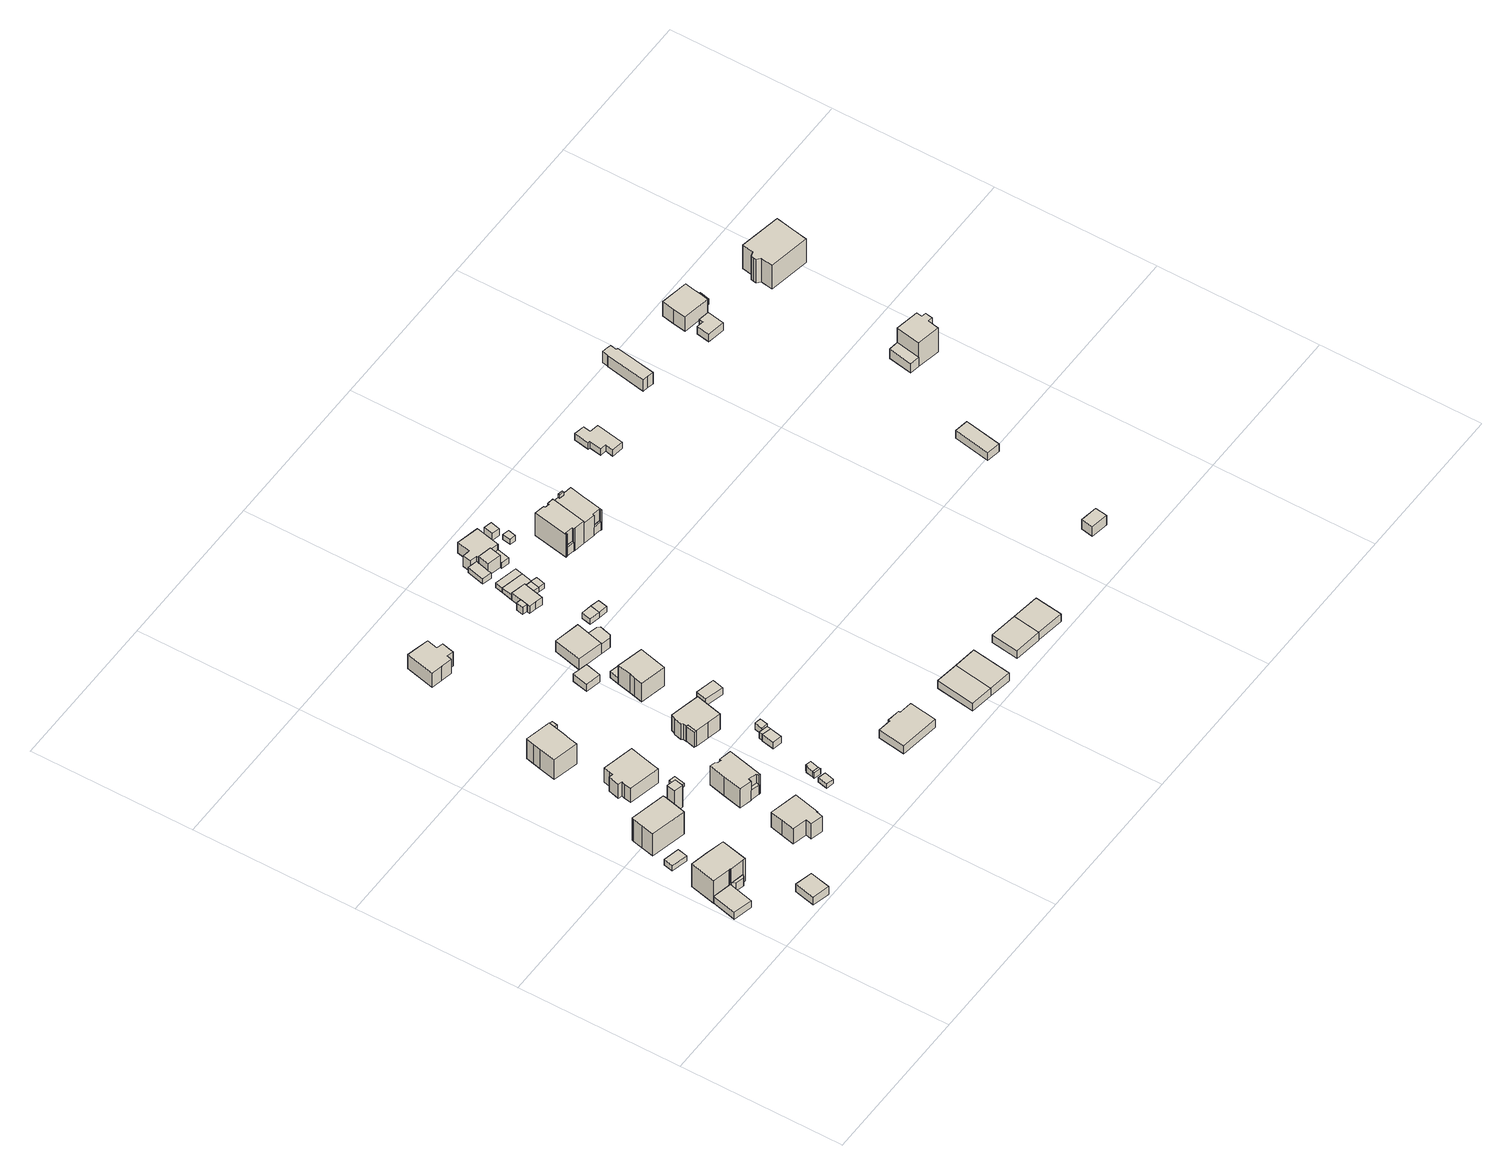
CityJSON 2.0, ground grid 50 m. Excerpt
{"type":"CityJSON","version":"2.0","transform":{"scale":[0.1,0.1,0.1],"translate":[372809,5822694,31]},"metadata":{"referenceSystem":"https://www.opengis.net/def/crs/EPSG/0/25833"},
"CityObjects":{
"building1":{"type":"Building","attributes":{"Gemeindeschluessel":"11000005","BezugspunktDach":"2200","function":"31001_2463","measuredHeight":2.61,"storeysAboveGround":1},"address":[{"country":"Germany","locality":"Berlin","thoroughfareNumber":"6 (1)","thoroughfareName":"Neunkircher Steig"}],"geometry":[{"type":"Solid","lod":"1","boundaries":[[[[0,1,2,3]],[[4,5,6,7]],[[4,7,3,2]],[[5,4,2,1]],[[6,5,1,0]],[[7,6,0,3]]]]}]},
"building2":{"type":"Building","attributes":{"Gemeindeschluessel":"11000005","function":"31001_1010"},"address":[{"country":"Germany","locality":"Berlin","thoroughfareNumber":"6","thoroughfareName":"Neunkircher Steig"}],"children":["building2-1","building2-2"]},
"building2-1":{"type":"BuildingPart","attributes":{"BezugspunktDach":"2200","measuredHeight":10.52,"storeysAboveGround":2},"parents":["building2"],"geometry":[{"type":"MultiSurface","lod":"1","boundaries":[[[8,9,10,11,12,13,14,15,16]],[[17,18,19,20,21,22,23,24,25]],[[17,25,16,15]],[[18,17,15,14]],[[19,18,14,13]],[[20,19,13,12]],[[21,20,12,11]],[[26,27,28,29,22,21,11,10]],[[23,22,10,9]],[[24,23,9,8]],[[25,24,8,16]],[[29,28,27,26]]]}]},
"building2-2":{"type":"BuildingPart","attributes":{"BezugspunktDach":"2200","measuredHeight":3,"storeysAboveGround":2},"parents":["building2"],"geometry":[{"type":"Solid","lod":"1","boundaries":[[[[30,31,27,26]],[[28,32,33,29]],[[32,28,27,31]],[[33,32,31,30]],[[29,33,30,26]],[[28,29,26,27]]]]}]},
"building3":{"type":"Building","attributes":{"Gemeindeschluessel":"11000005","BezugspunktDach":"2200","function":"31001_2463","measuredHeight":2.85,"storeysAboveGround":1},"address":[{"country":"Germany","locality":"Berlin","thoroughfareNumber":"4 (1)","thoroughfareName":"Neunkircher Steig"}],"geometry":[{"type":"Solid","lod":"1","boundaries":[[[[34,35,36,37]],[[38,39,40,41]],[[38,41,37,36]],[[39,38,36,35]],[[40,39,35,34]],[[41,40,34,37]]]]}]},
"building4":{"type":"Building","attributes":{"Gemeindeschluessel":"11000005","BezugspunktDach":"2200","function":"51009_1611","measuredHeight":2.69,"storeysAboveGround":0},"address":[{"country":"Germany","locality":"Berlin"}],"geometry":[{"type":"Solid","lod":"1","boundaries":[[[[42,43,44,45]],[[46,47,48,49]],[[46,49,45,44]],[[47,46,44,43]],[[48,47,43,42]],[[49,48,42,45]]]]}]},
"building5":{"type":"Building","attributes":{"Gemeindeschluessel":"11000005","BezugspunktDach":"2200","function":"31001_1010","measuredHeight":9.08,"storeysAboveGround":1},"address":[{"country":"Germany","locality":"Berlin","thoroughfareNumber":"8A","thoroughfareName":"Neunkircher Steig"}],"geometry":[{"type":"Solid","lod":"1","boundaries":[[[[50,51,52,53,54,55,56,57]],[[58,59,60,61,62,63,64,65]],[[58,65,57,56]],[[59,58,56,55]],[[60,59,55,54]],[[61,60,54,53]],[[62,61,53,52]],[[63,62,52,51]],[[64,63,51,50]],[[65,64,50,57]]]]}]},
"building6":{"type":"Building","attributes":{"Gemeindeschluessel":"11000005","BezugspunktDach":"2200","function":"31001_1000","measuredHeight":8.23,"storeysAboveGround":1},"address":[{"country":"Germany","locality":"Berlin","thoroughfareNumber":"8A (1)","thoroughfareName":"Neunkircher Steig"}],"geometry":[{"type":"Solid","lod":"1","boundaries":[[[[66,67,68,69]],[[70,71,72,73]],[[70,73,69,68]],[[71,70,68,67]],[[72,71,67,66]],[[73,72,66,69]]]]}]},
"building7":{"type":"Building","attributes":{"Gemeindeschluessel":"11000005","BezugspunktDach":"2200","function":"31001_1010","measuredHeight":7.49,"storeysAboveGround":1},"address":[{"country":"Germany","locality":"Berlin","thoroughfareNumber":"6A","thoroughfareName":"Neunkircher Steig"}],"geometry":[{"type":"Solid","lod":"1","boundaries":[[[[74,75,76,77,78,79,80,81,82,83]],[[84,85,86,87,88,89,90,91,92,93]],[[84,93,83,82]],[[85,84,82,81]],[[86,85,81,80]],[[87,86,80,79]],[[88,87,79,78]],[[89,88,78,77]],[[90,89,77,76]],[[91,90,76,75]],[[92,91,75,74]],[[93,92,74,83]]]]}]},
"building8":{"type":"Building","attributes":{"Gemeindeschluessel":"11000005","BezugspunktDach":"2200","function":"31001_1010","measuredHeight":7.37,"storeysAboveGround":1},"address":[{"country":"Germany","locality":"Berlin","thoroughfareNumber":"10","thoroughfareName":"Neunkircher Steig"}],"geometry":[{"type":"Solid","lod":"1","boundaries":[[[[94,95,96,97,98,99,100,101,102,103,104,105]],[[106,107,108,109,110,111,112,113,114,115,116,117]],[[106,117,105,104]],[[107,106,104,103]],[[108,107,103,102]],[[109,108,102,101]],[[110,109,101,100]],[[111,110,100,99]],[[112,111,99,98]],[[113,112,98,97]],[[114,113,97,96]],[[115,114,96,95]],[[116,115,95,94]],[[117,116,94,105]]]]}]},
"building9":{"type":"Building","attributes":{"Gemeindeschluessel":"11000005","BezugspunktDach":"2200","function":"31001_1010","measuredHeight":8.37,"storeysAboveGround":1},"address":[{"country":"Germany","locality":"Berlin","thoroughfareNumber":"12","thoroughfareName":"Neunkircher Steig"}],"geometry":[{"type":"Solid","lod":"1","boundaries":[[[[118,119,120,121,122,123,124,125]],[[126,127,128,129,130,131,132,133]],[[126,133,125,124]],[[127,126,124,123]],[[128,127,123,122]],[[129,128,122,121]],[[130,129,121,120]],[[131,130,120,119]],[[132,131,119,118]],[[133,132,118,125]]]]}]},
"building10":{"type":"Building","attributes":{"Gemeindeschluessel":"11000005","BezugspunktDach":"2200","function":"31001_1000","measuredHeight":1.16,"storeysAboveGround":1},"address":[{"country":"Germany","locality":"Berlin","thoroughfareNumber":"10 (1)","thoroughfareName":"Neunkircher Steig"}],"geometry":[{"type":"Solid","lod":"1","boundaries":[[[[134,135,136,137]],[[138,139,140,141]],[[138,141,137,136]],[[139,138,136,135]],[[140,139,135,134]],[[141,140,134,137]]]]}]},
"building11":{"type":"Building","attributes":{"Gemeindeschluessel":"11000005","BezugspunktDach":"2200","function":"51009_1610","measuredHeight":3.67,"storeysAboveGround":0},"address":[{"country":"Germany","locality":"Berlin"}],"geometry":[{"type":"Solid","lod":"1","boundaries":[[[[142,143,144,145]],[[146,147,148,149]],[[146,149,145,144]],[[147,146,144,143]],[[148,147,143,142]],[[149,148,142,145]]]]}]},
"building12":{"type":"Building","attributes":{"Gemeindeschluessel":"11000005","BezugspunktDach":"2200","function":"31001_1010","measuredHeight":8.67,"storeysAboveGround":1},"address":[{"country":"Germany","locality":"Berlin","thoroughfareNumber":"8","thoroughfareName":"Neunkircher Steig"}],"geometry":[{"type":"Solid","lod":"1","boundaries":[[[[150,151,152,153,154,155,156,157,158,159,160,161,162,163]],[[164,165,166,167,168,169,170,171,172,173,174,175,176,177]],[[164,177,163,162]],[[165,164,162,161]],[[166,165,161,160]],[[167,166,160,159]],[[168,167,159,158]],[[169,168,158,157]],[[170,169,157,156]],[[171,170,156,155]],[[172,171,155,154]],[[173,172,154,153]],[[174,173,153,152]],[[175,174,152,151]],[[176,175,151,150]],[[177,176,150,163]]]]}]},
"building13":{"type":"Building","attributes":{"Gemeindeschluessel":"11000005","BezugspunktDach":"2200","function":"51009_1610","measuredHeight":4.01,"storeysAboveGround":0},"address":[{"country":"Germany","locality":"Berlin"}],"geometry":[{"type":"Solid","lod":"1","boundaries":[[[[178,179,180,181]],[[182,183,184,185]],[[182,185,181,180]],[[183,182,180,179]],[[184,183,179,178]],[[185,184,178,181]]]]}]},
"building14":{"type":"Building","attributes":{"Gemeindeschluessel":"11000005","BezugspunktDach":"2200","function":"31001_1000","measuredHeight":3,"storeysAboveGround":1},"address":[{"country":"Germany","locality":"Berlin","thoroughfareNumber":"12 (1)","thoroughfareName":"Neunkircher Steig"}],"geometry":[{"type":"Solid","lod":"1","boundaries":[[[[186,187,188,189]],[[190,191,192,193]],[[190,193,189,188]],[[191,190,188,187]],[[192,191,187,186]],[[193,192,186,189]]]]}]},
"building15":{"type":"Building","attributes":{"Gemeindeschluessel":"11000005","BezugspunktDach":"2200","function":"31001_1000","measuredHeight":1.73,"storeysAboveGround":1},"address":[{"country":"Germany","locality":"Berlin","thoroughfareNumber":"6A (1)","thoroughfareName":"Neunkircher Steig"}],"geometry":[{"type":"Solid","lod":"1","boundaries":[[[[194,195,196,197]],[[198,199,200,201]],[[198,201,197,196]],[[199,198,196,195]],[[200,199,195,194]],[[201,200,194,197]]]]}]},
"building16":{"type":"Building","attributes":{"Gemeindeschluessel":"11000005","BezugspunktDach":"2200","function":"51009_1610","measuredHeight":2.06,"storeysAboveGround":0},"address":[{"country":"Germany","locality":"Berlin"}],"geometry":[{"type":"Solid","lod":"1","boundaries":[[[[202,203,204,205]],[[206,207,208,209]],[[206,209,205,204]],[[207,206,204,203]],[[208,207,203,202]],[[209,208,202,205]]]]}]},
"building17":{"type":"Building","attributes":{"Gemeindeschluessel":"11000005","BezugspunktDach":"2200","function":"31001_1000","measuredHeight":2.13,"storeysAboveGround":1},"address":[{"country":"Germany","locality":"Berlin","thoroughfareNumber":"8 (2)","thoroughfareName":"Neunkircher Steig"}],"geometry":[{"type":"Solid","lod":"1","boundaries":[[[[203,210,211,212,213,204]],[[214,215,216,217,218,219]],[[214,219,204,213]],[[215,214,213,212]],[[216,215,212,211]],[[217,216,211,210]],[[218,217,210,203]],[[219,218,203,204]]]]}]},
"building18":{"type":"Building","attributes":{"Gemeindeschluessel":"11000005","BezugspunktDach":"2200","function":"51009_1610","measuredHeight":5.64,"storeysAboveGround":0},"address":[{"country":"Germany","locality":"Berlin"}],"geometry":[{"type":"Solid","lod":"1","boundaries":[[[[220,221,222,223]],[[224,225,226,227]],[[224,227,223,222]],[[225,224,222,221]],[[226,225,221,220]],[[227,226,220,223]]]]}]},
"building19":{"type":"Building","attributes":{"Gemeindeschluessel":"11000005","BezugspunktDach":"2200","function":"31001_1010","measuredHeight":8.01,"storeysAboveGround":1},"address":[{"country":"Germany","locality":"Berlin","thoroughfareNumber":"10A","thoroughfareName":"Neunkircher Steig"}],"geometry":[{"type":"Solid","lod":"1","boundaries":[[[[228,229,230,231,232,233,234,235,236,237,238,239]],[[240,241,242,243,244,245,246,247,248,249,250,251]],[[240,251,239,238]],[[241,240,238,237]],[[242,241,237,236]],[[243,242,236,235]],[[244,243,235,234]],[[245,244,234,233]],[[246,245,233,232]],[[247,246,232,231]],[[248,247,231,230]],[[249,248,230,229]],[[250,249,229,228]],[[251,250,228,239]]]]}]},
"building20":{"type":"Building","attributes":{"Gemeindeschluessel":"11000005","BezugspunktDach":"2200","function":"31001_1010","measuredHeight":7.92,"storeysAboveGround":1},"address":[{"country":"Germany","locality":"Berlin","thoroughfareNumber":"16","thoroughfareName":"Neunkircher Steig"}],"geometry":[{"type":"Solid","lod":"1","boundaries":[[[[252,253,254,255,256,257,258,259,260,261]],[[262,263,264,265,266,267,268,269,270,271]],[[262,271,261,260]],[[263,262,260,259]],[[264,263,259,258]],[[265,264,258,257]],[[266,265,257,256]],[[267,266,256,255]],[[268,267,255,254]],[[269,268,254,253]],[[270,269,253,252]],[[271,270,252,261]]]]}]},
"building21":{"type":"Building","attributes":{"Gemeindeschluessel":"11000005","BezugspunktDach":"2200","function":"31001_1000","measuredHeight":2.39,"storeysAboveGround":1},"address":[{"country":"Germany","locality":"Berlin","thoroughfareNumber":"8 (1)","thoroughfareName":"Neunkircher Steig"}],"geometry":[{"type":"Solid","lod":"1","boundaries":[[[[272,273,274,275]],[[276,277,278,279]],[[276,279,275,274]],[[277,276,274,273]],[[278,277,273,272]],[[279,278,272,275]]]]}]},
"building22":{"type":"Building","attributes":{"Gemeindeschluessel":"11000005","BezugspunktDach":"2200","function":"51009_1610","measuredHeight":2.36,"storeysAboveGround":0},"address":[{"country":"Germany","locality":"Berlin"}],"geometry":[{"type":"Solid","lod":"1","boundaries":[[[[273,280,281,274]],[[282,283,284,285]],[[282,285,274,281]],[[283,282,281,280]],[[284,283,280,273]],[[285,284,273,274]]]]}]},
"building23":{"type":"Building","attributes":{"Gemeindeschluessel":"11000005","BezugspunktDach":"2200","function":"31001_1000","measuredHeight":2.42,"storeysAboveGround":1},"address":[{"country":"Germany","locality":"Berlin","thoroughfareNumber":"10A (2)","thoroughfareName":"Neunkircher Steig"}],"geometry":[{"type":"Solid","lod":"1","boundaries":[[[[286,287,288,289]],[[290,291,292,293]],[[290,293,289,288]],[[291,290,288,287]],[[292,291,287,286]],[[293,292,286,289]]]]}]},
"building24":{"type":"Building","attributes":{"Gemeindeschluessel":"11000005","BezugspunktDach":"2200","function":"51009_1611","measuredHeight":2.84,"storeysAboveGround":0},"address":[{"country":"Germany","locality":"Berlin"}],"geometry":[{"type":"Solid","lod":"1","boundaries":[[[[294,295,296,297]],[[298,299,300,301]],[[298,301,297,296]],[[299,298,296,295]],[[300,299,295,294]],[[301,300,294,297]]]]}]},
"building25":{"type":"Building","attributes":{"Gemeindeschluessel":"11000005","BezugspunktDach":"2200","function":"31001_1010","measuredHeight":8.29,"storeysAboveGround":1},"address":[{"country":"Germany","locality":"Berlin","thoroughfareNumber":"12A","thoroughfareName":"Neunkircher Steig"}],"geometry":[{"type":"Solid","lod":"1","boundaries":[[[[302,303,304,305,306,307,308,309]],[[310,311,312,313,314,315,316,317]],[[310,317,309,308]],[[311,310,308,307]],[[312,311,307,306]],[[313,312,306,305]],[[314,313,305,304]],[[315,314,304,303]],[[316,315,303,302]],[[317,316,302,309]]]]}]},
"building26":{"type":"Building","attributes":{"Gemeindeschluessel":"11000005","BezugspunktDach":"2200","function":"51009_1611","measuredHeight":2.55,"storeysAboveGround":0},"address":[{"country":"Germany","locality":"Berlin"}],"geometry":[{"type":"Solid","lod":"1","boundaries":[[[[318,319,320,321]],[[322,323,324,325]],[[322,325,321,320]],[[323,322,320,319]],[[324,323,319,318]],[[325,324,318,321]]]]}]},
"building27":{"type":"Building","attributes":{"Gemeindeschluessel":"11000005","BezugspunktDach":"2200","function":"51009_1611","measuredHeight":2.29,"storeysAboveGround":0},"address":[{"country":"Germany","locality":"Berlin"}],"geometry":[{"type":"Solid","lod":"1","boundaries":[[[[326,327,328,329]],[[330,331,313,312]],[[330,312,329,328]],[[331,330,328,327]],[[313,331,327,326]],[[312,313,326,329]]]]}]},
"building28":{"type":"Building","attributes":{"Gemeindeschluessel":"11000005","BezugspunktDach":"2200","function":"31001_1010","measuredHeight":3,"storeysAboveGround":1},"address":[{"country":"Germany","locality":"Berlin","thoroughfareNumber":"190F","thoroughfareName":"Eichholzbahn"}],"geometry":[{"type":"Solid","lod":"1","boundaries":[[[[332,333,334,335,336,337,338,339]],[[340,341,342,343,344,345,346,347]],[[340,347,339,338]],[[341,340,338,337]],[[342,341,337,336]],[[343,342,336,335]],[[344,343,335,334]],[[345,344,334,333]],[[346,345,333,332]],[[347,346,332,339]]]]}]},
"building29":{"type":"Building","attributes":{"Gemeindeschluessel":"11000005","function":"31001_1010"},"address":[{"country":"Germany","locality":"Berlin","thoroughfareNumber":"14","thoroughfareName":"Neunkircher Steig"}],"children":["building29-1","building29-2"]},
"building29-1":{"type":"BuildingPart","attributes":{"BezugspunktDach":"2200","measuredHeight":4.49,"storeysAboveGround":1},"parents":["building29"],"geometry":[{"type":"MultiSurface","lod":"1","boundaries":[[[348,349,350,351]],[[352,353,354,355]],[[352,355,351,350]],[[353,352,350,349]],[[356,357,358,353,349,348]],[[355,354,348,351]],[[354,359,358,357,356]]]}]},
"building29-2":{"type":"BuildingPart","attributes":{"BezugspunktDach":"2200","measuredHeight":3.66,"storeysAboveGround":1},"parents":["building29"],"geometry":[{"type":"Solid","lod":"1","boundaries":[[[[360,361,362,363,357,356]],[[358,364,365,366,367,354]],[[364,358,357,363]],[[365,364,363,362]],[[366,365,362,361]],[[367,366,361,360]],[[354,367,360,356]],[[358,354,356,357]]]]}]},
"building30":{"type":"Building","attributes":{"Gemeindeschluessel":"11000005","BezugspunktDach":"2200","function":"51009_1610","measuredHeight":2.83,"storeysAboveGround":0},"address":[{"country":"Germany","locality":"Berlin"}],"geometry":[{"type":"Solid","lod":"1","boundaries":[[[[368,369,370,371]],[[372,373,374,375]],[[372,375,371,370]],[[373,372,370,369]],[[374,373,369,368]],[[375,374,368,371]]]]}]},
"building31":{"type":"Building","attributes":{"Gemeindeschluessel":"11000005","BezugspunktDach":"2200","function":"51009_1610","measuredHeight":2.07,"storeysAboveGround":0},"address":[{"country":"Germany","locality":"Berlin"}],"geometry":[{"type":"Solid","lod":"1","boundaries":[[[[376,377,378,379]],[[380,381,382,383]],[[380,383,379,378]],[[381,380,378,377]],[[382,381,377,376]],[[383,382,376,379]]]]}]},
"building32":{"type":"Building","attributes":{"Gemeindeschluessel":"11000005","BezugspunktDach":"2200","function":"31001_1312","measuredHeight":2.9,"storeysAboveGround":1},"address":[{"country":"Germany","locality":"Berlin","thoroughfareNumber":"16 (1)","thoroughfareName":"Neunkircher Steig"}],"geometry":[{"type":"Solid","lod":"1","boundaries":[[[[384,385,386,387,388,389]],[[390,391,392,393,394,395]],[[390,395,389,388]],[[391,390,388,387]],[[392,391,387,386]],[[393,392,386,385]],[[394,393,385,384]],[[395,394,384,389]]]]}]},
"building33":{"type":"Building","attributes":{"Gemeindeschluessel":"11000005","BezugspunktDach":"2200","function":"31001_1010","measuredHeight":3,"storeysAboveGround":1},"address":[{"country":"Germany","locality":"Berlin","thoroughfareNumber":"190E","thoroughfareName":"Eichholzbahn"}],"geometry":[{"type":"Solid","lod":"1","boundaries":[[[[396,397,398,399]],[[400,401,402,403]],[[400,403,399,398]],[[401,400,398,397]],[[402,401,397,396]],[[403,402,396,399]]]]}]},
"building34":{"type":"Building","attributes":{"Gemeindeschluessel":"11000005","BezugspunktDach":"2200","function":"31001_1000","measuredHeight":2.07,"storeysAboveGround":1},"address":[{"country":"Germany","locality":"Berlin","thoroughfareNumber":"14 (1)","thoroughfareName":"Neunkircher Steig"}],"geometry":[{"type":"Solid","lod":"1","boundaries":[[[[404,405,377,376]],[[381,406,407,382]],[[381,382,376,377]],[[406,381,377,405]],[[407,406,405,404]],[[382,407,404,376]]]]}]},
"building35":{"type":"Building","attributes":{"Gemeindeschluessel":"11000005","BezugspunktDach":"2200","function":"31001_2463","measuredHeight":1.89,"storeysAboveGround":1},"address":[{"country":"Germany","locality":"Berlin","thoroughfareNumber":"16 (2)","thoroughfareName":"Neunkircher Steig"}],"geometry":[{"type":"Solid","lod":"1","boundaries":[[[[408,409,410,411,412,413]],[[414,415,416,417,418,419]],[[414,419,413,412]],[[415,414,412,411]],[[416,415,411,410]],[[417,416,410,409]],[[418,417,409,408]],[[419,418,408,413]]]]}]},
"building36":{"type":"Building","attributes":{"Gemeindeschluessel":"11000005","BezugspunktDach":"2200","function":"51009_1610","measuredHeight":1.82,"storeysAboveGround":0},"address":[{"country":"Germany","locality":"Berlin"}],"geometry":[{"type":"Solid","lod":"1","boundaries":[[[[420,409,408,421]],[[418,417,422,423]],[[418,423,421,408]],[[417,418,408,409]],[[422,417,409,420]],[[423,422,420,421]]]]}]},
"building37":{"type":"Building","attributes":{"Gemeindeschluessel":"11000005","BezugspunktDach":"2200","function":"51009_1610","measuredHeight":1.86,"storeysAboveGround":0},"address":[{"country":"Germany","locality":"Berlin"}],"geometry":[{"type":"Solid","lod":"1","boundaries":[[[[411,424,425,412]],[[426,427,415,414]],[[426,414,412,425]],[[427,426,425,424]],[[415,427,424,411]],[[414,415,411,412]]]]}]},
"building38":{"type":"Building","attributes":{"Gemeindeschluessel":"11000005","BezugspunktDach":"2200","function":"51009_1610","measuredHeight":2,"storeysAboveGround":0},"address":[{"country":"Germany","locality":"Berlin"}],"geometry":[{"type":"Solid","lod":"1","boundaries":[[[[428,429,430,431,432,433]],[[434,435,436,437,438,439]],[[434,439,433,432]],[[435,434,432,431]],[[436,435,431,430]],[[437,436,430,429]],[[438,437,429,428]],[[439,438,428,433]]]]}]},
"building39":{"type":"Building","attributes":{"Gemeindeschluessel":"11000005","BezugspunktDach":"2200","function":"31001_2741","measuredHeight":1.81,"storeysAboveGround":1},"address":[{"country":"Germany","locality":"Berlin","thoroughfareNumber":"16 (3)","thoroughfareName":"Neunkircher Steig"}],"geometry":[{"type":"Solid","lod":"1","boundaries":[[[[440,441,410,409,420]],[[417,416,442,443,422]],[[417,422,420,409]],[[416,417,409,410]],[[442,416,410,441]],[[443,442,441,440]],[[422,443,440,420]]]]}]},
"building40":{"type":"Building","attributes":{"Gemeindeschluessel":"11000005","BezugspunktDach":"2200","function":"31001_1010","measuredHeight":3,"storeysAboveGround":1},"address":[{"country":"Germany","locality":"Berlin","thoroughfareNumber":"190D","thoroughfareName":"Eichholzbahn"}],"geometry":[{"type":"Solid","lod":"1","boundaries":[[[[444,445,397,396]],[[401,446,447,402]],[[401,402,396,397]],[[446,401,397,445]],[[447,446,445,444]],[[402,447,444,396]]]]}]},
"building41":{"type":"Building","attributes":{"Gemeindeschluessel":"11000005","function":"31001_1312"},"address":[{"country":"Germany","locality":"Berlin","thoroughfareNumber":"18","thoroughfareName":"Neunkircher Steig"}],"children":["building41-1","building41-2"]},
"building41-1":{"type":"BuildingPart","attributes":{"BezugspunktDach":"2200","measuredHeight":5.31,"storeysAboveGround":1},"parents":["building41"],"geometry":[{"type":"Solid","lod":"1","boundaries":[[[[448,449,450,451,452,453,454,455,456,457]],[[458,459,460,461,462,463,464,465,436,435]],[[458,435,457,456]],[[459,458,456,455]],[[460,459,455,454]],[[461,460,454,453]],[[462,461,453,452]],[[463,462,452,451]],[[464,463,451,450]],[[436,465,449,448]],[[435,436,448,457]],[[464,450,449,465]]]]}]},
"building41-2":{"type":"BuildingPart","attributes":{"BezugspunktDach":"2200","measuredHeight":4.58,"storeysAboveGround":1},"parents":["building41"],"geometry":[{"type":"MultiSurface","lod":"1","boundaries":[[[466,467,468,469]],[[465,464,470,437]],[[465,437,469,468]],[[471,450,449,465,468,467]],[[470,464,467,466]],[[437,470,466,469]],[[464,465,449,450,471]]]}]},
"building42":{"type":"Building","attributes":{"Gemeindeschluessel":"11000005","BezugspunktDach":"2200","function":"51009_1610","measuredHeight":2.07,"storeysAboveGround":0},"address":[{"country":"Germany","locality":"Berlin"}],"geometry":[{"type":"Solid","lod":"1","boundaries":[[[[472,473,474,475,476]],[[470,464,463,477,478]],[[470,478,476,475]],[[464,470,475,474]],[[463,464,474,473]],[[477,463,473,472]],[[478,477,472,476]]]]}]},
"building43":{"type":"Building","attributes":{"Gemeindeschluessel":"11000005","BezugspunktDach":"2200","function":"51009_1610","measuredHeight":3.33,"storeysAboveGround":0},"address":[{"country":"Germany","locality":"Berlin"}],"geometry":[{"type":"Solid","lod":"1","boundaries":[[[[479,480,481,482]],[[483,484,485,486]],[[483,486,482,481]],[[484,483,481,480]],[[485,484,480,479]],[[486,485,479,482]]]]}]},
"building44":{"type":"Building","attributes":{"Gemeindeschluessel":"11000005","BezugspunktDach":"2200","function":"31001_1313","measuredHeight":2.04,"storeysAboveGround":1},"address":[{"country":"Germany","locality":"Berlin","thoroughfareNumber":"18 (2)","thoroughfareName":"Neunkircher Steig"}],"geometry":[{"type":"Solid","lod":"1","boundaries":[[[[487,488,489,490]],[[491,492,493,494]],[[491,494,490,489]],[[492,491,489,488]],[[493,492,488,487]],[[494,493,487,490]]]]}]},
"building45":{"type":"Building","attributes":{"Gemeindeschluessel":"11000005","BezugspunktDach":"2200","function":"31001_1313","measuredHeight":2.53,"storeysAboveGround":1},"address":[{"country":"Germany","locality":"Berlin","thoroughfareNumber":"18 (1)","thoroughfareName":"Neunkircher Steig"}],"geometry":[{"type":"Solid","lod":"1","boundaries":[[[[495,496,497,498]],[[499,500,501,502]],[[499,502,498,497]],[[500,499,497,496]],[[501,500,496,495]],[[502,501,495,498]]]]}]},
"building46":{"type":"Building","attributes":{"Gemeindeschluessel":"11000005","BezugspunktDach":"2200","function":"31001_1010","measuredHeight":3.03,"storeysAboveGround":1},"address":[{"country":"Germany","locality":"Berlin","thoroughfareNumber":"190C","thoroughfareName":"Eichholzbahn"}],"geometry":[{"type":"Solid","lod":"1","boundaries":[[[[503,504,505,506]],[[507,508,509,510]],[[507,510,506,505]],[[508,507,505,504]],[[509,508,504,503]],[[510,509,503,506]]]]}]},
"building47":{"type":"Building","attributes":{"Gemeindeschluessel":"11000005","BezugspunktDach":"2200","function":"31001_1010","measuredHeight":9.67,"storeysAboveGround":1},"address":[{"country":"Germany","locality":"Berlin","thoroughfareNumber":"179C","thoroughfareName":"Torweg"}],"geometry":[{"type":"Solid","lod":"1","boundaries":[[[[511,512,513,514,515,516,517,518,519,520,521,522,523,524]],[[525,526,527,528,529,530,531,532,533,534,535,536,537,538]],[[525,538,524,523]],[[526,525,523,522]],[[527,526,522,521]],[[528,527,521,520]],[[529,528,520,519]],[[530,529,519,518]],[[531,530,518,517]],[[532,531,517,516]],[[533,532,516,515]],[[534,533,515,514]],[[535,534,514,513]],[[536,535,513,512]],[[537,536,512,511]],[[538,537,511,524]]]]}]},
"building48":{"type":"Building","attributes":{"Gemeindeschluessel":"11000005","BezugspunktDach":"2200","function":"51009_1610","measuredHeight":4.54,"storeysAboveGround":0},"address":[{"country":"Germany","locality":"Berlin"}],"geometry":[{"type":"Solid","lod":"1","boundaries":[[[[539,540,541,542]],[[526,530,529,527]],[[526,527,542,541]],[[530,526,541,540]],[[529,530,540,539]],[[527,529,539,542]]]]}]},
"building49":{"type":"Building","attributes":{"Gemeindeschluessel":"11000005","BezugspunktDach":"2200","function":"51009_1610","measuredHeight":3,"storeysAboveGround":0},"address":[{"country":"Germany","locality":"Berlin"}],"geometry":[{"type":"Solid","lod":"1","boundaries":[[[[543,544,545,546]],[[547,548,549,550]],[[547,550,546,545]],[[548,547,545,544]],[[549,548,544,543]],[[550,549,543,546]]]]}]},
"building50":{"type":"Building","attributes":{"Gemeindeschluessel":"11000005","BezugspunktDach":"2200","function":"31001_1010","measuredHeight":9.37,"storeysAboveGround":1},"address":[{"country":"Germany","locality":"Berlin","thoroughfareNumber":"179B","thoroughfareName":"Torweg"}],"geometry":[{"type":"Solid","lod":"1","boundaries":[[[[551,552,553,554,555,556,557,558,559,560,561,562,563,564,565,566]],[[567,568,531,569,570,571,572,573,574,575,576,577,578,579,580,532]],[[567,532,566,565]],[[568,567,565,564]],[[531,568,564,563]],[[569,531,563,562]],[[570,569,562,561]],[[571,570,561,560]],[[572,571,560,559]],[[573,572,559,558]],[[574,573,558,557]],[[575,574,557,556]],[[576,575,556,555]],[[577,576,555,554]],[[578,577,554,553]],[[579,578,553,552]],[[580,579,552,551]],[[532,580,551,566]]]]}]},
"building51":{"type":"Building","attributes":{"Gemeindeschluessel":"11000005","BezugspunktDach":"2200","function":"31001_1010","measuredHeight":2.97,"storeysAboveGround":1},"address":[{"country":"Germany","locality":"Berlin","thoroughfareNumber":"190B","thoroughfareName":"Eichholzbahn"}],"geometry":[{"type":"Solid","lod":"1","boundaries":[[[[581,582,504,503]],[[583,584,585,586]],[[583,586,503,504]],[[584,583,504,582]],[[585,584,582,581]],[[586,585,581,503]]]]}]},
"building52":{"type":"Building","attributes":{"Gemeindeschluessel":"11000005","BezugspunktDach":"2200","function":"51009_1610","measuredHeight":8.98,"storeysAboveGround":0},"address":[{"country":"Germany","locality":"Berlin"}],"geometry":[{"type":"Solid","lod":"1","boundaries":[[[[587,588,589,590]],[[569,572,571,570]],[[569,570,590,589]],[[572,569,589,588]],[[571,572,588,587]],[[570,571,587,590]]]]}]},
"building53":{"type":"Building","attributes":{"Gemeindeschluessel":"11000005","BezugspunktDach":"2200","function":"31001_1000","measuredHeight":2.4,"storeysAboveGround":1},"address":[{"country":"Germany","locality":"Berlin","thoroughfareNumber":"177 (1)","thoroughfareName":"Torweg"}],"geometry":[{"type":"Solid","lod":"1","boundaries":[[[[591,592,593,594,595,596,597,598,599,600]],[[601,602,603,604,605,606,607,608,609,610]],[[601,610,600,599]],[[602,601,599,598]],[[603,602,598,597]],[[604,603,597,596]],[[605,604,596,595]],[[606,605,595,594]],[[607,606,594,593]],[[608,607,593,592]],[[609,608,592,591]],[[610,609,591,600]]]]}]},
"building54":{"type":"Building","attributes":{"Gemeindeschluessel":"11000005","BezugspunktDach":"2200","function":"31001_1000","measuredHeight":4.53,"storeysAboveGround":1},"address":[{"country":"Germany","locality":"Berlin","thoroughfareNumber":"184 (1)","thoroughfareName":"Eichholzbahn"}],"geometry":[{"type":"Solid","lod":"1","boundaries":[[[[611,612,613,614,615]],[[616,617,618,619,620]],[[616,620,615,614]],[[617,616,614,613]],[[618,617,613,612]],[[619,618,612,611]],[[620,619,611,615]]]]}]},
"building55":{"type":"Building","attributes":{"Gemeindeschluessel":"11000005","BezugspunktDach":"2200","function":"31001_1000","measuredHeight":5.07,"storeysAboveGround":1},"address":[{"country":"Germany","locality":"Berlin","thoroughfareNumber":"175 (1)","thoroughfareName":"Torweg"}],"geometry":[{"type":"Solid","lod":"1","boundaries":[[[[621,622,623,624,625,626,627,628,629,630]],[[631,632,633,634,635,636,637,638,639,640]],[[631,640,630,629]],[[632,631,629,628]],[[633,632,628,627]],[[634,633,627,626]],[[635,634,626,625]],[[636,635,625,624]],[[637,636,624,623]],[[638,637,623,622]],[[639,638,622,621]],[[640,639,621,630]]]]}]},
"building56":{"type":"Building","attributes":{"Gemeindeschluessel":"11000005","BezugspunktDach":"2200","function":"31001_1000","measuredHeight":3.26,"storeysAboveGround":1},"address":[{"country":"Germany","locality":"Berlin","thoroughfareNumber":"171A (1)","thoroughfareName":"Torweg"}],"geometry":[{"type":"Solid","lod":"1","boundaries":[[[[641,642,643,644]],[[645,646,647,648]],[[645,648,644,643]],[[646,645,643,642]],[[647,646,642,641]],[[648,647,641,644]]]]}]},
"building57":{"type":"Building","attributes":{"Gemeindeschluessel":"11000005","BezugspunktDach":"2200","function":"31001_1000","measuredHeight":2.82,"storeysAboveGround":1},"address":[{"country":"Germany","locality":"Berlin","thoroughfareNumber":"173 (1)","thoroughfareName":"Torweg"}],"geometry":[{"type":"Solid","lod":"1","boundaries":[[[[649,650,651,652,653,654]],[[655,656,657,658,659,660]],[[655,660,654,653]],[[656,655,653,652]],[[657,656,652,651]],[[658,657,651,650]],[[659,658,650,649]],[[660,659,649,654]]]]}]},
"building58":{"type":"Building","attributes":{"Gemeindeschluessel":"11000005","BezugspunktDach":"2200","function":"31001_1010","measuredHeight":6.8,"storeysAboveGround":1},"address":[{"country":"Germany","locality":"Berlin","thoroughfareNumber":"173","thoroughfareName":"Torweg"}],"geometry":[{"type":"Solid","lod":"1","boundaries":[[[[661,662,663,664,665,666,667,668]],[[669,670,671,672,673,674,675,676]],[[669,676,668,667]],[[670,669,667,666]],[[671,670,666,665]],[[672,671,665,664]],[[673,672,664,663]],[[674,673,663,662]],[[675,674,662,661]],[[676,675,661,668]]]]}]},
"building59":{"type":"Building","attributes":{"Gemeindeschluessel":"11000005","BezugspunktDach":"2200","function":"51009_1610","measuredHeight":3.46,"storeysAboveGround":0},"address":[{"country":"Germany","locality":"Berlin"}],"geometry":[{"type":"Solid","lod":"1","boundaries":[[[[677,678,679,680]],[[681,682,683,684]],[[681,684,680,679]],[[682,681,679,678]],[[683,682,678,677]],[[684,683,677,680]]]]}]},
"building60":{"type":"Building","attributes":{"Gemeindeschluessel":"11000005","BezugspunktDach":"2200","function":"51009_1610","measuredHeight":2.17,"storeysAboveGround":0},"address":[{"country":"Germany","locality":"Berlin"}],"geometry":[{"type":"Solid","lod":"1","boundaries":[[[[685,686,687,688]],[[689,690,691,692]],[[689,692,688,687]],[[690,689,687,686]],[[691,690,686,685]],[[692,691,685,688]]]]}]},
"building61":{"type":"Building","attributes":{"Gemeindeschluessel":"11000005","BezugspunktDach":"2200","function":"31001_1010","measuredHeight":9.08,"storeysAboveGround":1},"address":[{"country":"Germany","locality":"Berlin","thoroughfareNumber":"171A","thoroughfareName":"Torweg"}],"geometry":[{"type":"Solid","lod":"1","boundaries":[[[[693,694,695,696,697,698,699,700]],[[682,701,702,703,704,705,706,683]],[[682,683,700,699]],[[701,682,699,698]],[[702,701,698,697]],[[703,702,697,696]],[[704,703,696,695]],[[705,704,695,694]],[[706,705,694,693]],[[683,706,693,700]]]]}]},
"building62":{"type":"Building","attributes":{"Gemeindeschluessel":"11000005","BezugspunktDach":"2200","function":"31001_1010","measuredHeight":10.61,"storeysAboveGround":1},"address":[{"country":"Germany","locality":"Berlin","thoroughfareNumber":"171","thoroughfareName":"Torweg"}],"geometry":[{"type":"Solid","lod":"1","boundaries":[[[[707,708,709,710,711,712,713,714,715,716]],[[717,718,719,720,721,722,723,724,725,726]],[[717,726,716,715]],[[718,717,715,714]],[[719,718,714,713]],[[720,719,713,712]],[[721,720,712,711]],[[722,721,711,710]],[[723,722,710,709]],[[724,723,709,708]],[[725,724,708,707]],[[726,725,707,716]]]]}]}
},
"vertices":[
[60,148,39],[78,224,39],[20,237,39],[2,162,39],[20,237,13],[78,224,13],[60,148,13],[2,162,13],
[74,225,98],[78,224,98],[80,223,98],[123,214,98],[129,212,98],[147,292,98],[93,305,98],[38,317,98],[20,237,98],[38,317,12],[93,305,12],[147,292,12],[129,212,12],[123,214,12],[80,223,12],[78,224,12],[74,225,12],[20,237,12],[80,223,43],[123,214,43],[123,214,13],[80,223,13],
[88,212,43],[112,206,43],[112,206,13],[88,212,13],
[209,7,41],[223,70,41],[170,83,41],[156,20,41],[170,83,12],[223,70,12],[209,7,12],[156,20,12],
[106,377,31],[112,407,31],[63,418,31],[56,389,31],[63,418,11],[112,407,11],[106,377,11],[56,389,11],
[179,433,98],[188,471,98],[195,502,98],[196,508,98],[88,533,98],[86,527,98],[79,496,98],[71,458,98],[79,496,13],[86,527,13],[88,533,13],[196,508,13],[195,502,13],[188,471,13],[179,433,13],[71,458,13],
[256,488,95],[262,515,95],[235,521,95],[229,494,95],[235,521,12],[262,515,12],[256,488,12],[229,494,12],
[349,169,69],[345,150,69],[383,141,69],[388,161,69],[390,160,69],[399,200,69],[408,239,69],[323,259,69],[314,219,69],[305,180,69],[314,219,12],[323,259,12],[408,239,12],[399,200,12],[390,160,12],[388,161,12],[383,141,12],[345,150,12],[349,169,12],[305,180,12],
[202,639,67],[199,628,67],[195,608,67],[291,586,67],[295,606,67],[308,661,67],[313,682,67],[217,704,67],[212,684,67],[210,673,67],[198,676,67],[190,642,67],[198,676,13],[210,673,13],[212,684,13],[217,704,13],[313,682,13],[308,661,13],[295,606,13],[291,586,13],[195,608,13],[199,628,13],[202,639,13],[190,642,13],
[232,798,88],[238,823,88],[244,848,88],[255,898,88],[177,916,88],[171,890,88],[165,866,88],[154,816,88],[165,866,13],[171,890,13],[177,916,13],[255,898,13],[244,848,13],[238,823,13],[232,798,13],[154,816,13],
[318,523,25],[325,557,25],[304,561,25],[296,528,25],[304,561,13],[325,557,13],[318,523,13],[296,528,13],
[400,347,50],[402,356,50],[375,363,50],[372,353,50],[375,363,14],[402,356,14],[400,347,14],[372,353,14],
[372,353,85],[375,363,85],[402,356,85],[400,347,85],[405,346,85],[418,403,85],[430,455,85],[392,463,85],[391,458,85],[379,461,85],[375,467,85],[359,471,85],[347,419,85],[334,362,85],[347,419,13],[359,471,13],[375,467,13],[379,461,13],[391,458,13],[392,463,13],[430,455,13],[418,403,13],[405,346,13],[400,347,13],[402,356,13],[375,363,13],[372,353,13],[334,362,13],
[379,461,54],[391,458,54],[392,463,54],[375,467,54],[392,463,14],[391,458,14],[379,461,14],[375,467,14],
[293,898,44],[297,916,44],[273,921,44],[269,903,44],[273,921,14],[297,916,14],[293,898,14],[269,903,14],
[536,208,30],[543,237,30],[520,243,30],[513,213,30],[520,243,13],[543,237,13],[536,208,13],[513,213,13],
[545,253,35],[546,260,35],[526,265,35],[524,258,35],[526,265,14],[546,260,14],[545,253,14],[524,258,14],
[553,288,35],[535,292,35],[534,286,35],[531,287,35],[531,287,13],[534,286,13],[535,292,13],[553,288,13],[546,260,13],[526,265,13],
[451,574,71],[458,603,71],[451,605,71],[444,576,71],[451,605,15],[458,603,15],[451,574,15],[444,576,15],
[453,615,72],[451,605,72],[458,603,72],[451,574,72],[493,564,72],[534,555,72],[553,636,72],[512,646,72],[463,657,72],[460,647,72],[455,643,72],[450,621,72],[455,643,13],[460,647,13],[463,657,13],[512,646,13],[553,636,13],[534,555,13],[493,564,13],[451,574,13],[458,603,13],[451,605,13],[453,615,13],[450,621,13],
[284,1247,66],[318,1240,66],[322,1255,66],[342,1251,66],[351,1289,66],[331,1294,66],[339,1327,66],[305,1335,66],[271,1343,66],[250,1255,66],[271,1343,12],[305,1335,12],[339,1327,12],[331,1294,12],[351,1289,12],[342,1251,12],[322,1255,12],[318,1240,12],[284,1247,12],[250,1255,12],
[582,398,36],[590,436,36],[561,443,36],[554,404,36],[561,443,12],[590,436,12],[582,398,12],[554,404,12],
[592,448,36],[564,454,36],[564,454,13],[592,448,13],[590,436,13],[561,443,13],
[598,452,37],[603,476,37],[584,480,37],[578,456,37],[584,480,13],[603,476,13],[598,452,13],[578,456,13],
[502,904,41],[513,952,41],[467,963,41],[456,914,41],[467,963,13],[513,952,13],[502,904,13],[456,914,13],
[581,758,85],[591,800,85],[595,816,85],[601,841,85],[522,860,85],[513,818,85],[509,801,85],[503,776,85],[509,801,14],[513,818,14],[522,860,14],[601,841,14],[595,816,14],[591,800,14],[581,758,14],[503,776,14],
[640,616,38],[648,651,38],[592,664,38],[583,631,38],[592,664,12],[648,651,12],[640,616,12],[583,631,12],
[601,841,37],[608,872,37],[529,890,37],[522,860,37],[529,890,14],[608,872,14],
[845,96,42],[857,180,42],[816,186,42],[817,191,42],[777,196,42],[776,191,42],[735,197,42],[723,113,42],[735,197,12],[776,191,12],[777,196,12],[817,191,12],[816,186,12],[857,180,12],[845,96,12],[723,113,12],
[585,954,55],[606,1040,55],[528,1057,55],[508,971,55],[528,1057,14],[606,1040,14],[585,954,14],[508,971,14],[585,954,51],[597,1004,51],[597,1004,14],[587,959,14],
[617,947,51],[625,952,51],[634,988,51],[628,996,51],[628,996,14],[634,988,14],[625,952,14],[617,947,14],
[604,1195,41],[609,1217,41],[594,1220,41],[589,1199,41],[594,1220,13],[609,1217,13],[604,1195,13],[589,1199,13],
[690,1029,32],[696,1059,32],[664,1065,32],[658,1036,32],[664,1065,11],[696,1059,11],[690,1029,11],[658,1036,11],
[624,1181,40],[646,1175,40],[661,1240,40],[638,1245,40],[616,1250,40],[602,1186,40],[616,1250,13],[638,1245,13],[661,1240,13],[646,1175,13],[624,1181,13],[602,1186,13],
[1014,36,42],[1031,155,42],[962,165,42],[945,46,42],[962,165,12],[1031,155,12],[1014,36,12],[945,46,12],
[717,1023,32],[723,1053,32],[723,1053,11],[717,1023,11],
[661,1240,32],[683,1235,32],[685,1235,32],[693,1268,32],[624,1284,32],[616,1250,32],[624,1284,14],[693,1268,14],[685,1235,14],[683,1235,14],[661,1240,14],[616,1250,14],
[677,1207,32],[654,1212,32],[677,1207,14],[654,1212,14],
[698,1292,32],[629,1308,32],[629,1308,14],[698,1292,14],
[650,1335,34],[652,1346,34],[663,1389,34],[640,1394,34],[634,1396,34],[621,1342,34],[634,1396,14],[640,1394,14],[663,1389,14],[652,1346,14],[650,1335,14],[621,1342,14],
[696,1202,32],[703,1230,32],[703,1230,14],[696,1202,14],
[1084,26,42],[1101,146,42],[1101,146,12],[1084,26,12],
[663,1389,53],[661,1381,53],[702,1372,53],[727,1366,53],[729,1366,53],[745,1440,53],[677,1456,53],[668,1415,53],[645,1419,53],[640,1394,53],[645,1419,14],[668,1415,14],[677,1456,14],[745,1440,14],[729,1366,14],[727,1366,14],[702,1372,14],[661,1381,14],
[694,1336,60],[702,1372,60],[661,1381,60],[652,1346,60],[694,1336,14],[702,1372,24],
[718,1326,35],[727,1366,35],[702,1372,35],[694,1336,35],[693,1331,35],[718,1326,14],[693,1331,14],
[843,1208,51],[844,1213,51],[820,1218,51],[819,1213,51],[820,1218,18],[844,1213,18],[843,1208,18],[819,1213,18],
[793,1355,34],[798,1379,34],[779,1384,34],[775,1359,34],[779,1384,14],[798,1379,14],[793,1355,14],[775,1359,14],
[786,1400,39],[793,1429,39],[768,1435,39],[762,1406,39],[768,1435,13],[793,1429,13],[786,1400,13],[762,1406,13],
[1244,39,42],[1256,123,42],[1172,135,42],[1160,51,42],[1172,135,12],[1256,123,12],[1244,39,12],[1160,51,12],
[819,1213,101],[820,1218,101],[844,1213,101],[843,1208,101],[848,1207,101],[880,1201,101],[901,1310,101],[882,1313,101],[881,1308,101],[867,1311,101],[866,1311,101],[867,1316,101],[835,1322,101],[815,1213,101],[835,1322,16],[867,1316,16],[866,1311,16],[867,1311,16],[881,1308,16],[882,1313,16],[901,1310,16],[880,1201,16],[848,1207,16],[843,1208,16],[844,1213,16],[820,1218,16],[819,1213,16],[815,1213,16],
[881,1308,62],[882,1313,62],[867,1316,62],[866,1311,62],
[942,1190,48],[943,1195,48],[919,1199,48],[918,1194,48],[919,1199,18],[943,1195,18],[942,1190,18],[918,1194,18],
[918,1194,93],[919,1199,93],[943,1195,93],[942,1190,93],[945,1189,93],[953,1232,93],[958,1255,93],[966,1298,93],[934,1303,93],[933,1298,93],[919,1301,93],[919,1306,93],[901,1310,93],[893,1267,93],[888,1244,93],[880,1201,93],[888,1244,16],[893,1267,16],[919,1306,16],[919,1301,16],[933,1298,16],[934,1303,16],[966,1298,16],[958,1255,16],[953,1232,16],[945,1189,16],[942,1190,16],[943,1195,16],[919,1199,16],[918,1194,16],
[1329,27,42],[1340,111,42],[1256,123,13],[1340,111,13],[1329,27,13],[1244,39,13],
[933,1298,106],[934,1303,106],[919,1306,106],[919,1301,106],
[1179,1330,41],[1174,1305,41],[1210,1299,41],[1225,1384,41],[1196,1389,41],[1200,1412,41],[1168,1418,41],[1160,1371,41],[1166,1370,41],[1160,1333,41],[1166,1370,17],[1160,1371,17],[1168,1418,17],[1200,1412,17],[1196,1389,17],[1225,1384,17],[1210,1299,17],[1174,1305,17],[1179,1330,17],[1160,1333,17],
[1674,113,50],[1679,150,50],[1653,154,50],[1627,158,50],[1620,121,50],[1627,158,14],[1653,154,14],[1679,150,14],[1674,113,14],[1620,121,14],
[1423,1360,61],[1441,1356,61],[1462,1478,61],[1456,1479,61],[1460,1499,61],[1448,1502,61],[1431,1505,61],[1428,1485,61],[1427,1486,61],[1405,1363,61],[1427,1486,18],[1428,1485,18],[1431,1505,18],[1448,1502,18],[1460,1499,18],[1456,1479,18],[1462,1478,18],[1441,1356,18],[1423,1360,18],[1405,1363,18],
[1735,484,43],[1755,596,43],[1713,603,43],[1693,491,43],[1713,603,14],[1755,596,14],[1735,484,14],[1693,491,14],
[1695,1306,47],[1705,1359,47],[1671,1365,47],[1670,1352,47],[1648,1356,47],[1641,1316,47],[1648,1356,19],[1670,1352,19],[1671,1365,19],[1705,1359,19],[1695,1306,19],[1641,1316,19],
[1721,1372,74],[1725,1391,74],[1728,1410,74],[1730,1422,74],[1735,1449,74],[1651,1464,74],[1644,1425,74],[1638,1386,74],[1644,1425,19],[1651,1464,19],[1735,1449,19],[1730,1422,19],[1728,1410,19],[1725,1391,19],[1721,1372,19],[1638,1386,19],
[1867,817,52],[1880,892,52],[1850,896,52],[1837,823,52],[1850,896,17],[1880,892,17],[1867,817,17],[1837,823,17],
[1749,1387,41],[1755,1417,41],[1730,1422,41],[1725,1391,41],[1730,1422,20],[1755,1417,20],[1749,1387,20],[1725,1391,20],
[1937,804,108],[1944,839,108],[1958,836,108],[1962,859,108],[1948,862,108],[1951,879,108],[1880,892,108],[1867,817,108],[1951,879,17],[1948,862,17],[1962,859,17],[1958,836,17],[1944,839,17],[1937,804,17],
[1897,1322,99],[1891,1285,99],[2016,1262,99],[2026,1313,99],[2035,1364,99],[1910,1387,99],[1903,1352,99],[1890,1348,99],[1888,1339,99],[1887,1331,99],[1888,1339,9],[1890,1348,9],[1903,1352,9],[1910,1387,9],[2035,1364,9],[2026,1313,9],[2016,1262,9],[1891,1285,9],[1897,1322,9],[1887,1331,9]
]}
